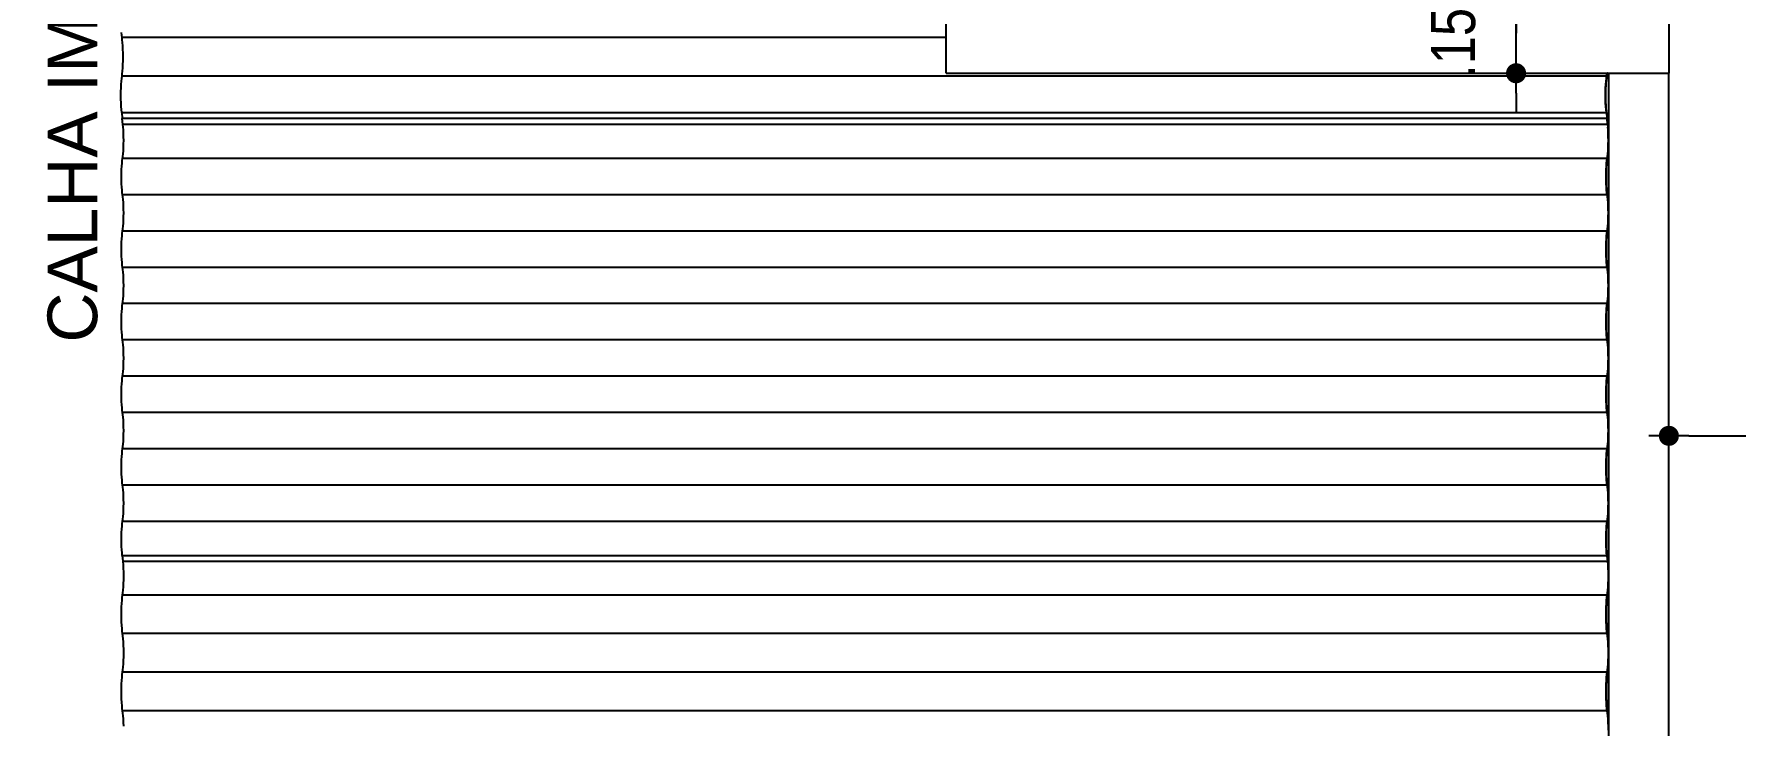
# Model space of a CAD drawing. Header units: millimetres. Extents: x 3212 to 6878, y 1640 to 3386.
# Drawn here: x 3265.884 to 3270.124, y 1656.995 to 1658.718 of the extents above; entities that cross this region are included whole.
import ezdxf

# ---------------------------------------------------------------- set-up
doc = ezdxf.new("R2010")
doc.units = ezdxf.units.MM
doc.header["$LTSCALE"] = 0.8
for name, color, linetype in [('A-PEN-08', 8, 'Continuous'), ('A-PEN-B', 5, 'Continuous'), ('COTA', 2, 'Continuous'), ('JANELAS_EXTERNO', 1, 'Continuous'), ('SectionCutEdges', 7, 'Continuous')]:
    doc.layers.add(name, color=color, linetype=linetype)
doc.layers.add('COTAS', color=53, linetype='Continuous', lineweight=9)
doc.styles.add('CARIMBO_DADOS', font='arial.ttf', dxfattribs={"height": 0.1})
doc.styles.add('F2', font='ARIALN.TTF')
doc.dimstyles.new('ARQUITETURA', dxfattribs={"dimtxt": 0.11, "dimasz": 0.05, "dimexe": 0.1, "dimexo": 0, "dimgap": 0.1, "dimtad": 1, "dimzin": 5, "dimdsep": 46, "dimtxsty": 'F2', "dimblk": 'COTA', "dimcen": 0, "dimse1": 1, "dimse2": 1, "dimadec": 0, "dimazin": 0, "dimtfac": 2, "dimtix": 1, "dimtmove": 2, "dimatfit": 3, "dimldrblk": 'COTA', "dimfxl": 0, "dimtolj": 1, "dimtzin": 5, "dimarcsym": 0})

# ---------------------------------------------------------------- blocks, each defined once
blk = doc.blocks.new('COTA')
at = {"layer": 'COTA'}
for p, q in [((0, 1), (0, -1)), ((-1, 0), (1, 0))]:
    blk.add_line(p, q, dxfattribs=at)
at = {"layer": 'COTA', "const_width": 0.5}
blk.add_lwpolyline([(-0.25, 0, 1), (0.25, 0, 1)], format="xyb", close=True, dxfattribs=at)
blk = doc.blocks.new('*D284')
at = {"layer": 'COTAS', "color": 0, "lineweight": -2, "transparency": 16777216}
for p, q in [((3269.5761, 1658.8207), (3269.5761, 1658.8707)), ((3269.5761, 1658.6207), (3269.5761, 1658.7707)), ((3269.5761, 1658.5707), (3269.5761, 1658.5207))]:
    blk.add_line(p, q, dxfattribs=at)
at = {"layer": 'Defpoints', "color": 0, "transparency": 16777216}
for p in [(3269.4991, 1658.7707), (3269.5761, 1658.7707), (3269.4991, 1658.6207)]:
    blk.add_point(p, dxfattribs=at)
at = {"layer": 'COTAS', "color": 0, "lineweight": -2, "transparency": 16777216, "xscale": 0.05, "yscale": 0.05, "zscale": 0.05}
for p, rotation in [((3269.5761, 1658.7707), 270), ((3269.5761, 1658.6207), 90)]:
    blk.add_blockref('COTA', p, dxfattribs=dict(at, rotation=rotation))
at = {"layer": 'COTAS', "color": 0, "transparency": 16777216, "insert": (3269.4199, 1658.6957), "char_height": 0.11, "attachment_point": 5, "rotation": 90, "style": 'F2'}
blk.add_mtext('\\A1;.15', dxfattribs=at)
blk = doc.blocks.new('*D301')
at = {"layer": 'COTAS', "color": 0, "lineweight": -2, "transparency": 16777216}
blk.add_line((3270.9337, 1652.7201), (3270.9337, 1667.9653), dxfattribs=at)
at = {"layer": 'Defpoints', "color": 0, "transparency": 16777216}
for p in [(3269.9566, 1668.0153), (3270.9337, 1668.0153), (3269.9194, 1652.6701)]:
    blk.add_point(p, dxfattribs=at)
at = {"layer": 'COTAS', "color": 0, "lineweight": -2, "transparency": 16777216, "xscale": 0.05, "yscale": 0.05, "zscale": 0.05}
for p, rotation in [((3270.9337, 1668.0153), 90), ((3270.9337, 1652.6701), 270)]:
    blk.add_blockref('COTA', p, dxfattribs=dict(at, rotation=rotation))
at = {"layer": 'COTAS', "color": 0, "transparency": 16777216, "insert": (3270.7776, 1660.3427), "char_height": 0.11, "attachment_point": 5, "rotation": 90, "style": 'F2'}
blk.add_mtext('\\A1;15.35', dxfattribs=at)
blk = doc.blocks.new('*D302')
at = {"layer": 'COTAS', "color": 0, "lineweight": -2, "transparency": 16777216}
blk.add_line((3261.646, 1652.2207), (3261.646, 1667.9706), dxfattribs=at)
at = {"layer": 'Defpoints', "color": 0, "transparency": 16777216}
for p in [(3261.646, 1668.0206), (3262.3031, 1668.0206), (3266.2556, 1652.1707)]:
    blk.add_point(p, dxfattribs=at)
at = {"layer": 'COTAS', "color": 0, "lineweight": -2, "transparency": 16777216, "xscale": 0.05, "yscale": 0.05, "zscale": 0.05}
for p, rotation in [((3261.646, 1668.0206), 90), ((3261.646, 1652.1707), 270)]:
    blk.add_blockref('COTA', p, dxfattribs=dict(at, rotation=rotation))
at = {"layer": 'COTAS', "color": 0, "transparency": 16777216, "insert": (3261.4899, 1660.0956), "char_height": 0.11, "attachment_point": 5, "rotation": 90, "style": 'F2'}
blk.add_mtext('\\A1;15.85', dxfattribs=at)
blk = doc.blocks.new('*D305')
at = {"layer": 'COTAS', "color": 0, "lineweight": -2, "transparency": 16777216}
blk.add_line((3270.0066, 1657.7175), (3270.9066, 1657.7175), dxfattribs=at)
at = {"layer": 'Defpoints', "color": 0, "transparency": 16777216}
for p in [(3269.9566, 1657.7566), (3270.9566, 1657.7566), (3270.9566, 1657.7175)]:
    blk.add_point(p, dxfattribs=at)
at = {"layer": 'COTAS', "color": 0, "lineweight": -2, "transparency": 16777216, "xscale": 0.05, "yscale": 0.05, "zscale": 0.05, "rotation": 180}
blk.add_blockref('COTA', (3269.9566, 1657.7175), dxfattribs=at)
at = {"layer": 'COTAS', "color": 0, "lineweight": -2, "transparency": 16777216, "xscale": 0.05, "yscale": 0.05, "zscale": 0.05}
blk.add_blockref('COTA', (3270.9566, 1657.7175), dxfattribs=at)
at = {"layer": 'COTAS', "color": 0, "transparency": 16777216, "insert": (3270.4566, 1657.8737), "char_height": 0.11, "attachment_point": 5, "style": 'F2'}
blk.add_mtext('\\A1;1.00', dxfattribs=at)

msp = doc.modelspace()

# ---------------------------------------------------------------- linework, layer by layer
for p, q in [((3266.1028, 1658.7152), (3266.1021, 1658.7221)), ((3266.1036, 1658.7095), (3266.1028, 1658.7152)), ((3266.1044, 1658.7038), (3266.1036, 1658.7095)), ((3266.1051, 1658.6969), (3266.1044, 1658.7038)), ((3266.1056, 1658.689), (3266.1051, 1658.6969)), ((3266.106, 1658.6803), (3266.1056, 1658.689)), ((3266.1063, 1658.671), (3266.106, 1658.6803)), ((3266.1063, 1658.6615), (3266.1063, 1658.671)), ((3266.1051, 1658.6261), (3266.1056, 1658.6341)), ((3266.1056, 1658.6341), (3266.106, 1658.6428)), ((3266.106, 1658.6428), (3266.1063, 1658.652)), ((3266.1063, 1658.652), (3266.1063, 1658.6615)), ((3266.1012, 1658.5843), (3266.1016, 1658.593)), ((3266.1016, 1658.593), (3266.1021, 1658.6009)), ((3266.1021, 1658.6009), (3266.1028, 1658.6078)), ((3266.1028, 1658.6078), (3266.1036, 1658.6135)), ((3266.1036, 1658.6135), (3266.1044, 1658.6192)), ((3266.1044, 1658.6192), (3266.1051, 1658.6261)), ((3269.7992, 1658.5843), (3269.7996, 1658.593)), ((3269.7996, 1658.593), (3269.8002, 1658.6009)), ((3269.7999, 1658.5822), (3269.8002, 1658.5899)), ((3269.8002, 1658.6009), (3269.8009, 1658.6078)), ((3269.8002, 1658.5899), (3269.8007, 1658.5969)), ((3269.8007, 1658.5969), (3269.8013, 1658.603)), ((3269.8009, 1658.6078), (3269.8017, 1658.6135)), ((3269.8013, 1658.603), (3269.8029, 1658.6145)), ((3269.8017, 1658.6135), (3269.8025, 1658.6192)), ((3269.8025, 1658.6192), (3269.8026, 1658.6207)), ((3269.8029, 1658.6145), (3269.8035, 1658.6207)), ((3266.1008, 1658.5655), (3266.1009, 1658.575)), ((3266.1009, 1658.556), (3266.1008, 1658.5655)), ((3266.1009, 1658.575), (3266.1012, 1658.5843)), ((3266.1012, 1658.5468), (3266.1009, 1658.556)), ((3266.1016, 1658.5381), (3266.1012, 1658.5468)), ((3269.7989, 1658.5655), (3269.799, 1658.575)), ((3269.799, 1658.556), (3269.7989, 1658.5655)), ((3269.799, 1658.575), (3269.7992, 1658.5843)), ((3269.7992, 1658.5468), (3269.799, 1658.556)), ((3269.7996, 1658.5381), (3269.7992, 1658.5468)), ((3269.7996, 1658.574), (3269.7999, 1658.5822)), ((3269.7996, 1658.5655), (3269.7996, 1658.574)), ((3269.7996, 1658.5571), (3269.7996, 1658.5655)), ((3269.7999, 1658.5489), (3269.7996, 1658.5571)), ((3269.8002, 1658.5412), (3269.7999, 1658.5489)), ((3266.1021, 1658.5301), (3266.1016, 1658.5381)), ((3266.1028, 1658.5232), (3266.1021, 1658.5301)), ((3266.1028, 1658.5232), (3266.1043, 1658.5078)), ((3266.1058, 1658.4934), (3266.1043, 1658.5078)), ((3269.8002, 1658.5301), (3269.7996, 1658.5381)), ((3269.8007, 1658.5341), (3269.8002, 1658.5412)), ((3269.8009, 1658.5232), (3269.8002, 1658.5301)), ((3269.8028, 1658.5126), (3269.8007, 1658.5341)), ((3269.8009, 1658.5232), (3269.8024, 1658.5078)), ((3269.8024, 1658.5078), (3269.8029, 1658.5116)), ((3269.8027, 1658.5116), (3269.8024, 1658.5078)), ((3269.8034, 1658.4978), (3269.8024, 1658.5078)), ((3269.8028, 1658.5126), (3269.8027, 1658.5116)), ((3269.8029, 1658.5116), (3269.8027, 1658.5116)), ((3269.8043, 1658.4978), (3269.8029, 1658.5116)), ((3269.9567, 1658.5403), (3269.9566, 1658.5403)), ((3269.9566, 1658.5388), (3269.9566, 1658.5403)), ((3269.9566, 1658.5388), (3269.9567, 1658.5389)), ((3269.9567, 1658.5403), (3269.9569, 1658.5401)), ((3269.9567, 1658.5389), (3269.9569, 1658.5391)), ((3269.957, 1658.5398), (3269.9569, 1658.5401)), ((3269.9569, 1658.5391), (3269.957, 1658.5394)), ((3269.957, 1658.5396), (3269.957, 1658.5398)), ((3269.957, 1658.5394), (3269.957, 1658.5396)), ((3266.1065, 1658.4868), (3266.1058, 1658.4934)), ((3266.1071, 1658.4794), (3266.1065, 1658.4868)), ((3266.1075, 1658.4712), (3266.1071, 1658.4794)), ((3266.1077, 1658.4625), (3266.1075, 1658.4712)), ((3266.1078, 1658.4535), (3266.1077, 1658.4625)), ((3269.8043, 1658.4978), (3269.8034, 1658.4978)), ((3269.8039, 1658.4934), (3269.8034, 1658.4978)), ((3269.8039, 1658.4934), (3269.8043, 1658.4978)), ((3269.8039, 1658.4934), (3269.8046, 1658.4868)), ((3269.8043, 1658.4978), (3269.8051, 1658.4906)), ((3269.8051, 1658.4794), (3269.8046, 1658.4868)), ((3269.8057, 1658.4823), (3269.8051, 1658.4906)), ((3269.8055, 1658.4712), (3269.8051, 1658.4794)), ((3269.8058, 1658.4625), (3269.8055, 1658.4712)), ((3269.8062, 1658.4732), (3269.8057, 1658.4823)), ((3269.8059, 1658.4535), (3269.8058, 1658.4625)), ((3269.8064, 1658.4635), (3269.8062, 1658.4732)), ((3269.8065, 1658.4535), (3269.8064, 1658.4635)), ((3266.1058, 1658.4137), (3266.1065, 1658.4202)), ((3266.1065, 1658.4202), (3266.1071, 1658.4277)), ((3266.1071, 1658.4277), (3266.1075, 1658.4359)), ((3266.1075, 1658.4359), (3266.1077, 1658.4446)), ((3266.1077, 1658.4446), (3266.1078, 1658.4535)), ((3269.8039, 1658.4137), (3269.8046, 1658.4202)), ((3269.8043, 1658.4092), (3269.8051, 1658.4165)), ((3269.8046, 1658.4202), (3269.8051, 1658.4277)), ((3269.8051, 1658.4277), (3269.8055, 1658.4359)), ((3269.8051, 1658.4165), (3269.8057, 1658.4248)), ((3269.8055, 1658.4359), (3269.8058, 1658.4446)), ((3269.8057, 1658.4248), (3269.8062, 1658.4339)), ((3269.8058, 1658.4446), (3269.8059, 1658.4535)), ((3269.8062, 1658.4339), (3269.8064, 1658.4436)), ((3269.8064, 1658.4436), (3269.8065, 1658.4535)), ((3266.1024, 1658.3721), (3266.1026, 1658.3808)), ((3266.1026, 1658.3808), (3266.103, 1658.389)), ((3266.103, 1658.389), (3266.1036, 1658.3965)), ((3266.1036, 1658.3965), (3266.1042, 1658.403)), ((3266.1042, 1658.403), (3266.105, 1658.4083)), ((3266.105, 1658.4083), (3266.1058, 1658.4137)), ((3269.8004, 1658.3721), (3269.8007, 1658.3808)), ((3269.8007, 1658.3808), (3269.8011, 1658.389)), ((3269.8011, 1658.389), (3269.8016, 1658.3965)), ((3269.8011, 1658.3711), (3269.8013, 1658.3788)), ((3269.8013, 1658.3788), (3269.8017, 1658.3861)), ((3269.8016, 1658.3965), (3269.8023, 1658.403)), ((3269.8017, 1658.3861), (3269.8022, 1658.3927)), ((3269.8022, 1658.3927), (3269.8028, 1658.3985)), ((3269.8023, 1658.403), (3269.8031, 1658.4083)), ((3269.8043, 1658.4092), (3269.8028, 1658.3985)), ((3269.8031, 1658.4083), (3269.8039, 1658.4137)), ((3266.1023, 1658.3631), (3266.1024, 1658.3721)), ((3266.1024, 1658.3542), (3266.1023, 1658.3631)), ((3266.1026, 1658.3455), (3266.1024, 1658.3542)), ((3266.103, 1658.3373), (3266.1026, 1658.3455)), ((3266.1036, 1658.3298), (3266.103, 1658.3373)), ((3269.8004, 1658.3631), (3269.8004, 1658.3721)), ((3269.8004, 1658.3542), (3269.8004, 1658.3631)), ((3269.8007, 1658.3455), (3269.8004, 1658.3542)), ((3269.8011, 1658.3373), (3269.8007, 1658.3455)), ((3269.801, 1658.3631), (3269.8011, 1658.3711)), ((3269.8011, 1658.3552), (3269.801, 1658.3631)), ((3269.8013, 1658.3475), (3269.8011, 1658.3552)), ((3269.8016, 1658.3298), (3269.8011, 1658.3373)), ((3269.8017, 1658.3402), (3269.8013, 1658.3475)), ((3269.8022, 1658.3336), (3269.8017, 1658.3402)), ((3269.8028, 1658.3278), (3269.8022, 1658.3336)), ((3266.1042, 1658.3233), (3266.1036, 1658.3298)), ((3266.105, 1658.3179), (3266.1042, 1658.3233)), ((3266.1058, 1658.3126), (3266.105, 1658.3179)), ((3266.1065, 1658.3061), (3266.1058, 1658.3126)), ((3266.1071, 1658.2986), (3266.1065, 1658.3061)), ((3266.1075, 1658.2904), (3266.1071, 1658.2986)), ((3266.1077, 1658.2817), (3266.1075, 1658.2904)), ((3269.8023, 1658.3233), (3269.8016, 1658.3298)), ((3269.8031, 1658.3179), (3269.8023, 1658.3233)), ((3269.8028, 1658.3278), (3269.8043, 1658.3171)), ((3269.8039, 1658.3126), (3269.8031, 1658.3179)), ((3269.8046, 1658.3061), (3269.8039, 1658.3126)), ((3269.8051, 1658.3098), (3269.8043, 1658.3171)), ((3269.8051, 1658.2986), (3269.8046, 1658.3061)), ((3269.8057, 1658.3015), (3269.8051, 1658.3098)), ((3269.8055, 1658.2904), (3269.8051, 1658.2986)), ((3269.8058, 1658.2817), (3269.8055, 1658.2904)), ((3269.8062, 1658.2924), (3269.8057, 1658.3015)), ((3269.8064, 1658.2827), (3269.8062, 1658.2924)), ((3266.1065, 1658.2394), (3266.1071, 1658.2469)), ((3266.1071, 1658.2469), (3266.1075, 1658.2551)), ((3266.1075, 1658.2551), (3266.1077, 1658.2638)), ((3266.1078, 1658.2728), (3266.1077, 1658.2817)), ((3266.1077, 1658.2638), (3266.1078, 1658.2728)), ((3269.8046, 1658.2394), (3269.8051, 1658.2469)), ((3269.8051, 1658.2469), (3269.8055, 1658.2551)), ((3269.8055, 1658.2551), (3269.8058, 1658.2638)), ((3269.8057, 1658.244), (3269.8062, 1658.2531)), ((3269.8059, 1658.2728), (3269.8058, 1658.2817)), ((3269.8058, 1658.2638), (3269.8059, 1658.2728)), ((3269.8062, 1658.2531), (3269.8064, 1658.2628)), ((3269.8065, 1658.2728), (3269.8064, 1658.2827)), ((3269.8064, 1658.2628), (3269.8065, 1658.2728)), ((3266.1026, 1658.2), (3266.103, 1658.2082)), ((3266.103, 1658.2082), (3266.1036, 1658.2157)), ((3266.1036, 1658.2157), (3266.1042, 1658.2222)), ((3266.1042, 1658.2222), (3266.105, 1658.2276)), ((3266.105, 1658.2276), (3266.1058, 1658.2329)), ((3266.1058, 1658.2329), (3266.1065, 1658.2394)), ((3269.8007, 1658.2), (3269.8011, 1658.2082)), ((3269.8011, 1658.2082), (3269.8016, 1658.2157)), ((3269.8013, 1658.198), (3269.8017, 1658.2053)), ((3269.8016, 1658.2157), (3269.8023, 1658.2222)), ((3269.8017, 1658.2053), (3269.8022, 1658.2119)), ((3269.8022, 1658.2119), (3269.8028, 1658.2177)), ((3269.8023, 1658.2222), (3269.8031, 1658.2276)), ((3269.8043, 1658.2284), (3269.8028, 1658.2177)), ((3269.8031, 1658.2276), (3269.8039, 1658.2329)), ((3269.8039, 1658.2329), (3269.8046, 1658.2394)), ((3269.8043, 1658.2284), (3269.8051, 1658.2357)), ((3269.8051, 1658.2357), (3269.8057, 1658.244)), ((3266.1023, 1658.1824), (3266.1024, 1658.1913)), ((3266.1024, 1658.1734), (3266.1023, 1658.1824)), ((3266.1024, 1658.1913), (3266.1026, 1658.2)), ((3266.1026, 1658.1647), (3266.1024, 1658.1734)), ((3266.103, 1658.1565), (3266.1026, 1658.1647)), ((3269.8004, 1658.1913), (3269.8007, 1658.2)), ((3269.8004, 1658.1824), (3269.8004, 1658.1913)), ((3269.8004, 1658.1734), (3269.8004, 1658.1824)), ((3269.8007, 1658.1647), (3269.8004, 1658.1734)), ((3269.8011, 1658.1565), (3269.8007, 1658.1647)), ((3269.801, 1658.1824), (3269.8011, 1658.1903)), ((3269.8011, 1658.1744), (3269.801, 1658.1824)), ((3269.8011, 1658.1903), (3269.8013, 1658.198)), ((3269.8013, 1658.1667), (3269.8011, 1658.1744)), ((3269.8017, 1658.1594), (3269.8013, 1658.1667)), ((3266.1036, 1658.1491), (3266.103, 1658.1565)), ((3266.1042, 1658.1425), (3266.1036, 1658.1491)), ((3266.105, 1658.1372), (3266.1042, 1658.1425)), ((3266.1058, 1658.1318), (3266.105, 1658.1372)), ((3266.1065, 1658.1253), (3266.1058, 1658.1318)), ((3266.1071, 1658.1178), (3266.1065, 1658.1253)), ((3269.8016, 1658.1491), (3269.8011, 1658.1565)), ((3269.8023, 1658.1425), (3269.8016, 1658.1491)), ((3269.8022, 1658.1528), (3269.8017, 1658.1594)), ((3269.8028, 1658.147), (3269.8022, 1658.1528)), ((3269.8031, 1658.1372), (3269.8023, 1658.1425)), ((3269.8028, 1658.147), (3269.8043, 1658.1363)), ((3269.8039, 1658.1318), (3269.8031, 1658.1372)), ((3269.8046, 1658.1253), (3269.8039, 1658.1318)), ((3269.8051, 1658.129), (3269.8043, 1658.1363)), ((3269.8051, 1658.1178), (3269.8046, 1658.1253)), ((3269.8057, 1658.1207), (3269.8051, 1658.129)), ((3269.8062, 1658.1116), (3269.8057, 1658.1207)), ((3266.1075, 1658.1096), (3266.1071, 1658.1178)), ((3266.1077, 1658.1009), (3266.1075, 1658.1096)), ((3266.1075, 1658.0743), (3266.1077, 1658.083)), ((3266.1078, 1658.092), (3266.1077, 1658.1009)), ((3266.1077, 1658.083), (3266.1078, 1658.092)), ((3269.8055, 1658.1096), (3269.8051, 1658.1178)), ((3269.8058, 1658.1009), (3269.8055, 1658.1096)), ((3269.8055, 1658.0743), (3269.8058, 1658.083)), ((3269.8059, 1658.092), (3269.8058, 1658.1009)), ((3269.8058, 1658.083), (3269.8059, 1658.092)), ((3269.8064, 1658.1019), (3269.8062, 1658.1116)), ((3269.8062, 1658.0723), (3269.8064, 1658.082)), ((3269.8065, 1658.092), (3269.8064, 1658.1019)), ((3269.8064, 1658.082), (3269.8065, 1658.092)), ((3266.103, 1658.0274), (3266.1036, 1658.0349)), ((3266.1036, 1658.0349), (3266.1042, 1658.0414)), ((3266.1042, 1658.0414), (3266.105, 1658.0468)), ((3266.105, 1658.0468), (3266.1058, 1658.0522)), ((3266.1058, 1658.0522), (3266.1065, 1658.0587)), ((3266.1065, 1658.0587), (3266.1071, 1658.0661)), ((3266.1071, 1658.0661), (3266.1075, 1658.0743)), ((3269.8011, 1658.0274), (3269.8016, 1658.0349)), ((3269.8016, 1658.0349), (3269.8023, 1658.0414)), ((3269.8022, 1658.0311), (3269.8028, 1658.0369)), ((3269.8023, 1658.0414), (3269.8031, 1658.0468)), ((3269.8028, 1658.0369), (3269.8043, 1658.0477)), ((3269.8031, 1658.0468), (3269.8039, 1658.0522)), ((3269.8039, 1658.0522), (3269.8046, 1658.0587)), ((3269.8043, 1658.0477), (3269.8051, 1658.0549)), ((3269.8046, 1658.0587), (3269.8051, 1658.0661)), ((3269.8051, 1658.0661), (3269.8055, 1658.0743)), ((3269.8051, 1658.0549), (3269.8057, 1658.0632)), ((3269.8057, 1658.0632), (3269.8062, 1658.0723)), ((3266.1023, 1658.0016), (3266.1024, 1658.0105)), ((3266.1024, 1657.9926), (3266.1023, 1658.0016)), ((3266.1024, 1658.0105), (3266.1026, 1658.0192)), ((3266.1026, 1657.9839), (3266.1024, 1657.9926)), ((3266.1026, 1658.0192), (3266.103, 1658.0274)), ((3269.8004, 1658.0105), (3269.8007, 1658.0192)), ((3269.8004, 1658.0016), (3269.8004, 1658.0105)), ((3269.8004, 1657.9926), (3269.8004, 1658.0016)), ((3269.8007, 1657.9839), (3269.8004, 1657.9926)), ((3269.8007, 1658.0192), (3269.8011, 1658.0274)), ((3269.801, 1658.0016), (3269.8011, 1658.0095)), ((3269.8011, 1657.9936), (3269.801, 1658.0016)), ((3269.8011, 1658.0095), (3269.8013, 1658.0173)), ((3269.8013, 1657.9859), (3269.8011, 1657.9936)), ((3269.8013, 1658.0173), (3269.8017, 1658.0245)), ((3269.8017, 1658.0245), (3269.8022, 1658.0311)), ((3266.103, 1657.9757), (3266.1026, 1657.9839)), ((3266.1036, 1657.9683), (3266.103, 1657.9757)), ((3266.1042, 1657.9618), (3266.1036, 1657.9683)), ((3266.105, 1657.9564), (3266.1042, 1657.9618)), ((3266.1058, 1657.951), (3266.105, 1657.9564)), ((3266.1065, 1657.9445), (3266.1058, 1657.951)), ((3269.8011, 1657.9757), (3269.8007, 1657.9839)), ((3269.8016, 1657.9683), (3269.8011, 1657.9757)), ((3269.8017, 1657.9786), (3269.8013, 1657.9859)), ((3269.8023, 1657.9618), (3269.8016, 1657.9683)), ((3269.8022, 1657.972), (3269.8017, 1657.9786)), ((3269.8028, 1657.9662), (3269.8022, 1657.972)), ((3269.8031, 1657.9564), (3269.8023, 1657.9618)), ((3269.8043, 1657.9555), (3269.8028, 1657.9662)), ((3269.8039, 1657.951), (3269.8031, 1657.9564)), ((3269.8046, 1657.9445), (3269.8039, 1657.951)), ((3269.8051, 1657.9483), (3269.8043, 1657.9555)), ((3266.1071, 1657.937), (3266.1065, 1657.9445)), ((3266.1075, 1657.9288), (3266.1071, 1657.937)), ((3266.1077, 1657.9202), (3266.1075, 1657.9288)), ((3266.1078, 1657.9112), (3266.1077, 1657.9202)), ((3266.1077, 1657.9022), (3266.1078, 1657.9112)), ((3269.8051, 1657.937), (3269.8046, 1657.9445)), ((3269.8057, 1657.94), (3269.8051, 1657.9483)), ((3269.8055, 1657.9288), (3269.8051, 1657.937)), ((3269.8058, 1657.9202), (3269.8055, 1657.9288)), ((3269.8062, 1657.9308), (3269.8057, 1657.94)), ((3269.8059, 1657.9112), (3269.8058, 1657.9202)), ((3269.8058, 1657.9022), (3269.8059, 1657.9112)), ((3269.8064, 1657.9212), (3269.8062, 1657.9308)), ((3269.8065, 1657.9112), (3269.8064, 1657.9212)), ((3269.8064, 1657.9012), (3269.8065, 1657.9112)), ((3266.1042, 1657.8606), (3266.105, 1657.866)), ((3266.105, 1657.866), (3266.1058, 1657.8714)), ((3266.1058, 1657.8714), (3266.1065, 1657.8779)), ((3266.1065, 1657.8779), (3266.1071, 1657.8853)), ((3266.1071, 1657.8853), (3266.1075, 1657.8935)), ((3266.1075, 1657.8935), (3266.1077, 1657.9022)), ((3269.8023, 1657.8606), (3269.8031, 1657.866)), ((3269.8028, 1657.8561), (3269.8043, 1657.8669)), ((3269.8031, 1657.866), (3269.8039, 1657.8714)), ((3269.8039, 1657.8714), (3269.8046, 1657.8779)), ((3269.8043, 1657.8669), (3269.8051, 1657.8741)), ((3269.8046, 1657.8779), (3269.8051, 1657.8853)), ((3269.8051, 1657.8853), (3269.8055, 1657.8935)), ((3269.8051, 1657.8741), (3269.8057, 1657.8824)), ((3269.8055, 1657.8935), (3269.8058, 1657.9022)), ((3269.8057, 1657.8824), (3269.8062, 1657.8916)), ((3269.8062, 1657.8916), (3269.8064, 1657.9012)), ((3266.1023, 1657.8208), (3266.1024, 1657.8298)), ((3266.1024, 1657.8298), (3266.1026, 1657.8385)), ((3266.1026, 1657.8385), (3266.103, 1657.8467)), ((3266.103, 1657.8467), (3266.1036, 1657.8541)), ((3266.1036, 1657.8541), (3266.1042, 1657.8606)), ((3269.8004, 1657.8298), (3269.8007, 1657.8385)), ((3269.8004, 1657.8208), (3269.8004, 1657.8298)), ((3269.8007, 1657.8385), (3269.8011, 1657.8467)), ((3269.801, 1657.8208), (3269.8011, 1657.8288)), ((3269.8011, 1657.8467), (3269.8016, 1657.8541)), ((3269.8011, 1657.8288), (3269.8013, 1657.8365)), ((3269.8013, 1657.8365), (3269.8017, 1657.8437)), ((3269.8016, 1657.8541), (3269.8023, 1657.8606)), ((3269.8017, 1657.8437), (3269.8022, 1657.8504)), ((3269.8022, 1657.8504), (3269.8028, 1657.8561)), ((3266.1024, 1657.8119), (3266.1023, 1657.8208)), ((3266.1026, 1657.8032), (3266.1024, 1657.8119)), ((3266.103, 1657.795), (3266.1026, 1657.8032)), ((3266.1036, 1657.7875), (3266.103, 1657.795)), ((3266.1042, 1657.781), (3266.1036, 1657.7875)), ((3266.105, 1657.7756), (3266.1042, 1657.781)), ((3269.8004, 1657.8119), (3269.8004, 1657.8208)), ((3269.8007, 1657.8032), (3269.8004, 1657.8119)), ((3269.8011, 1657.795), (3269.8007, 1657.8032)), ((3269.8011, 1657.8129), (3269.801, 1657.8208)), ((3269.8013, 1657.8051), (3269.8011, 1657.8129)), ((3269.8016, 1657.7875), (3269.8011, 1657.795)), ((3269.8017, 1657.7979), (3269.8013, 1657.8051)), ((3269.8023, 1657.781), (3269.8016, 1657.7875)), ((3269.8022, 1657.7912), (3269.8017, 1657.7979)), ((3269.8028, 1657.7855), (3269.8022, 1657.7912)), ((3269.8031, 1657.7756), (3269.8023, 1657.781)), ((3269.8043, 1657.7747), (3269.8028, 1657.7855)), ((3266.1058, 1657.7702), (3266.105, 1657.7756)), ((3266.1065, 1657.7637), (3266.1058, 1657.7702)), ((3266.1071, 1657.7563), (3266.1065, 1657.7637)), ((3266.1075, 1657.7481), (3266.1071, 1657.7563)), ((3266.1077, 1657.7394), (3266.1075, 1657.7481)), ((3266.1078, 1657.7304), (3266.1077, 1657.7394)), ((3269.8039, 1657.7702), (3269.8031, 1657.7756)), ((3269.8046, 1657.7637), (3269.8039, 1657.7702)), ((3269.8051, 1657.7675), (3269.8043, 1657.7747)), ((3269.8051, 1657.7563), (3269.8046, 1657.7637)), ((3269.8057, 1657.7592), (3269.8051, 1657.7675)), ((3269.8055, 1657.7481), (3269.8051, 1657.7563)), ((3269.8058, 1657.7394), (3269.8055, 1657.7481)), ((3269.8062, 1657.7501), (3269.8057, 1657.7592)), ((3269.8059, 1657.7304), (3269.8058, 1657.7394)), ((3269.8064, 1657.7404), (3269.8062, 1657.7501)), ((3269.8065, 1657.7304), (3269.8064, 1657.7404)), ((3266.1058, 1657.6906), (3266.1065, 1657.6971)), ((3266.1065, 1657.6971), (3266.1071, 1657.7046)), ((3266.1071, 1657.7046), (3266.1075, 1657.7128)), ((3266.1075, 1657.7128), (3266.1077, 1657.7215)), ((3266.1077, 1657.7215), (3266.1078, 1657.7304)), ((3269.8039, 1657.6906), (3269.8046, 1657.6971)), ((3269.8046, 1657.6971), (3269.8051, 1657.7046)), ((3269.8051, 1657.7046), (3269.8055, 1657.7128)), ((3269.8051, 1657.6934), (3269.8057, 1657.7017)), ((3269.8055, 1657.7128), (3269.8058, 1657.7215)), ((3269.8057, 1657.7017), (3269.8062, 1657.7108)), ((3269.8058, 1657.7215), (3269.8059, 1657.7304)), ((3269.8062, 1657.7108), (3269.8064, 1657.7205)), ((3269.8064, 1657.7205), (3269.8065, 1657.7304)), ((3266.1024, 1657.649), (3266.1026, 1657.6577)), ((3266.1026, 1657.6577), (3266.103, 1657.6659)), ((3266.103, 1657.6659), (3266.1036, 1657.6733)), ((3266.1036, 1657.6733), (3266.1042, 1657.6798)), ((3266.1042, 1657.6798), (3266.105, 1657.6852)), ((3266.105, 1657.6852), (3266.1058, 1657.6906)), ((3269.8004, 1657.649), (3269.8007, 1657.6577)), ((3269.8007, 1657.6577), (3269.8011, 1657.6659)), ((3269.8011, 1657.6659), (3269.8016, 1657.6733)), ((3269.8011, 1657.648), (3269.8013, 1657.6557)), ((3269.8013, 1657.6557), (3269.8017, 1657.663)), ((3269.8016, 1657.6733), (3269.8023, 1657.6798)), ((3269.8017, 1657.663), (3269.8022, 1657.6696)), ((3269.8022, 1657.6696), (3269.8028, 1657.6754)), ((3269.8023, 1657.6798), (3269.8031, 1657.6852)), ((3269.8043, 1657.6861), (3269.8028, 1657.6754)), ((3269.8031, 1657.6852), (3269.8039, 1657.6906)), ((3269.8043, 1657.6861), (3269.8051, 1657.6934)), ((3266.1023, 1657.64), (3266.1024, 1657.649)), ((3266.1024, 1657.6311), (3266.1023, 1657.64)), ((3266.1026, 1657.6224), (3266.1024, 1657.6311)), ((3266.103, 1657.6142), (3266.1026, 1657.6224)), ((3266.1036, 1657.6067), (3266.103, 1657.6142)), ((3269.8004, 1657.64), (3269.8004, 1657.649)), ((3269.8004, 1657.6311), (3269.8004, 1657.64)), ((3269.8007, 1657.6224), (3269.8004, 1657.6311)), ((3269.8011, 1657.6142), (3269.8007, 1657.6224)), ((3269.801, 1657.64), (3269.8011, 1657.648)), ((3269.8011, 1657.6321), (3269.801, 1657.64)), ((3269.8013, 1657.6244), (3269.8011, 1657.6321)), ((3269.8016, 1657.6067), (3269.8011, 1657.6142)), ((3269.8017, 1657.6171), (3269.8013, 1657.6244)), ((3269.8022, 1657.6105), (3269.8017, 1657.6171)), ((3269.8028, 1657.6047), (3269.8022, 1657.6105)), ((3266.1042, 1657.6002), (3266.1036, 1657.6067)), ((3266.105, 1657.5948), (3266.1042, 1657.6002)), ((3266.1058, 1657.5895), (3266.105, 1657.5948)), ((3266.1065, 1657.5829), (3266.1058, 1657.5895)), ((3266.1071, 1657.5755), (3266.1065, 1657.5829)), ((3266.1075, 1657.5673), (3266.1071, 1657.5755)), ((3266.1077, 1657.5586), (3266.1075, 1657.5673)), ((3269.8023, 1657.6002), (3269.8016, 1657.6067)), ((3269.8031, 1657.5948), (3269.8023, 1657.6002)), ((3269.8043, 1657.5939), (3269.8028, 1657.6047)), ((3269.8039, 1657.5895), (3269.8031, 1657.5948)), ((3269.8046, 1657.5829), (3269.8039, 1657.5895)), ((3269.8051, 1657.5867), (3269.8043, 1657.5939)), ((3269.8051, 1657.5755), (3269.8046, 1657.5829)), ((3269.8057, 1657.5784), (3269.8051, 1657.5867)), ((3269.8055, 1657.5673), (3269.8051, 1657.5755)), ((3269.8058, 1657.5586), (3269.8055, 1657.5673)), ((3269.8062, 1657.5693), (3269.8057, 1657.5784)), ((3269.8064, 1657.5596), (3269.8062, 1657.5693)), ((3266.1071, 1657.5238), (3266.1075, 1657.532)), ((3266.1075, 1657.532), (3266.1077, 1657.5407)), ((3266.1078, 1657.5496), (3266.1077, 1657.5586)), ((3266.1077, 1657.5407), (3266.1078, 1657.5496)), ((3269.8051, 1657.5238), (3269.8055, 1657.532)), ((3269.8055, 1657.532), (3269.8058, 1657.5407)), ((3269.8057, 1657.5209), (3269.8062, 1657.53)), ((3269.8059, 1657.5496), (3269.8058, 1657.5586)), ((3269.8058, 1657.5407), (3269.8059, 1657.5496)), ((3269.8062, 1657.53), (3269.8064, 1657.5397)), ((3269.8065, 1657.5496), (3269.8064, 1657.5596)), ((3269.8064, 1657.5397), (3269.8065, 1657.5496)), ((3266.1026, 1657.4769), (3266.103, 1657.4851)), ((3266.103, 1657.4851), (3266.1036, 1657.4926)), ((3266.1036, 1657.4926), (3266.1042, 1657.4991)), ((3266.1042, 1657.4991), (3266.105, 1657.5044)), ((3266.105, 1657.5044), (3266.1058, 1657.5098)), ((3266.1058, 1657.5098), (3266.1065, 1657.5163)), ((3266.1065, 1657.5163), (3266.1071, 1657.5238)), ((3269.8007, 1657.4769), (3269.8011, 1657.4851)), ((3269.8011, 1657.4851), (3269.8016, 1657.4926)), ((3269.8013, 1657.4749), (3269.8017, 1657.4822)), ((3269.8016, 1657.4926), (3269.8023, 1657.4991)), ((3269.8017, 1657.4822), (3269.8022, 1657.4888)), ((3269.8022, 1657.4888), (3269.8028, 1657.4946)), ((3269.8023, 1657.4991), (3269.8031, 1657.5044)), ((3269.8028, 1657.4946), (3269.8043, 1657.5053)), ((3269.8031, 1657.5044), (3269.8039, 1657.5098)), ((3269.8039, 1657.5098), (3269.8046, 1657.5163)), ((3269.8043, 1657.5053), (3269.8051, 1657.5126)), ((3269.8046, 1657.5163), (3269.8051, 1657.5238)), ((3269.8051, 1657.5126), (3269.8057, 1657.5209)), ((3266.1023, 1657.4592), (3266.1024, 1657.4682)), ((3266.1024, 1657.4503), (3266.1023, 1657.4592)), ((3266.1024, 1657.4682), (3266.1026, 1657.4769)), ((3266.1026, 1657.4416), (3266.1024, 1657.4503)), ((3266.103, 1657.4334), (3266.1026, 1657.4416)), ((3269.8004, 1657.4682), (3269.8007, 1657.4769)), ((3269.8004, 1657.4592), (3269.8004, 1657.4682)), ((3269.8004, 1657.4503), (3269.8004, 1657.4592)), ((3269.8007, 1657.4416), (3269.8004, 1657.4503)), ((3269.8011, 1657.4334), (3269.8007, 1657.4416)), ((3269.801, 1657.4592), (3269.8011, 1657.4672)), ((3269.8011, 1657.4513), (3269.801, 1657.4592)), ((3269.8011, 1657.4672), (3269.8013, 1657.4749)), ((3269.8013, 1657.4436), (3269.8011, 1657.4513)), ((3269.8017, 1657.4363), (3269.8013, 1657.4436)), ((3266.1036, 1657.4259), (3266.103, 1657.4334)), ((3266.1042, 1657.4194), (3266.1036, 1657.4259)), ((3266.1042, 1657.4194), (3266.1058, 1657.4049)), ((3266.1058, 1657.4049), (3266.1065, 1657.4049)), ((3266.1066, 1657.4041), (3266.1065, 1657.4049)), ((3266.1071, 1657.3962), (3266.1066, 1657.4041)), ((3269.8016, 1657.4259), (3269.8011, 1657.4334)), ((3269.8023, 1657.4194), (3269.8016, 1657.4259)), ((3269.8021, 1657.4304), (3269.8017, 1657.4363)), ((3269.803, 1657.4304), (3269.8021, 1657.4304)), ((3269.8022, 1657.4297), (3269.8021, 1657.4304)), ((3269.8025, 1657.4265), (3269.8022, 1657.4297)), ((3269.8023, 1657.4194), (3269.8038, 1657.4049)), ((3269.8025, 1657.4265), (3269.803, 1657.4304)), ((3269.8025, 1657.4264), (3269.8025, 1657.4265)), ((3269.804, 1657.411), (3269.8025, 1657.4264)), ((3269.8028, 1657.4239), (3269.8025, 1657.4264)), ((3269.8028, 1657.4239), (3269.8036, 1657.4158)), ((3269.8044, 1657.4158), (3269.803, 1657.4304)), ((3269.8044, 1657.4158), (3269.8036, 1657.4158)), ((3269.8036, 1657.4158), (3269.804, 1657.4116)), ((3269.8042, 1657.4088), (3269.8038, 1657.4049)), ((3269.804, 1657.4116), (3269.8044, 1657.4158)), ((3269.804, 1657.411), (3269.804, 1657.4116)), ((3269.804, 1657.4116), (3269.8043, 1657.4094)), ((3269.8042, 1657.4088), (3269.804, 1657.411)), ((3269.8043, 1657.4094), (3269.8042, 1657.4088)), ((3269.8042, 1657.4088), (3269.8047, 1657.4041)), ((3269.8044, 1657.4158), (3269.8052, 1657.4081)), ((3269.8052, 1657.3962), (3269.8047, 1657.4041)), ((3269.8058, 1657.3993), (3269.8052, 1657.4081)), ((3269.8063, 1657.3896), (3269.8058, 1657.3993)), ((3266.1076, 1657.3875), (3266.1071, 1657.3962)), ((3266.1078, 1657.3782), (3266.1076, 1657.3875)), ((3266.1076, 1657.35), (3266.1078, 1657.3592)), ((3266.1079, 1657.3687), (3266.1078, 1657.3782)), ((3266.1078, 1657.3592), (3266.1079, 1657.3687)), ((3269.8056, 1657.3875), (3269.8052, 1657.3962)), ((3269.8059, 1657.3782), (3269.8056, 1657.3875)), ((3269.8056, 1657.35), (3269.8059, 1657.3592)), ((3269.806, 1657.3687), (3269.8059, 1657.3782)), ((3269.8059, 1657.3592), (3269.806, 1657.3687)), ((3269.8065, 1657.3793), (3269.8063, 1657.3896)), ((3269.8063, 1657.3478), (3269.8065, 1657.3581)), ((3269.8066, 1657.3687), (3269.8065, 1657.3793)), ((3269.8065, 1657.3581), (3269.8066, 1657.3687)), ((3266.1037, 1657.3081), (3266.1043, 1657.315)), ((3266.1043, 1657.315), (3266.1051, 1657.3207)), ((3266.1051, 1657.3207), (3266.1059, 1657.3264)), ((3266.1059, 1657.3264), (3266.1066, 1657.3333)), ((3266.1066, 1657.3333), (3266.1071, 1657.3413)), ((3266.1071, 1657.3413), (3266.1076, 1657.35)), ((3269.8017, 1657.3081), (3269.8024, 1657.315)), ((3269.8024, 1657.315), (3269.8032, 1657.3207)), ((3269.8044, 1657.3217), (3269.8029, 1657.3102)), ((3269.8032, 1657.3207), (3269.804, 1657.3264)), ((3269.804, 1657.3264), (3269.8047, 1657.3333)), ((3269.8044, 1657.3217), (3269.8052, 1657.3293)), ((3269.8047, 1657.3333), (3269.8052, 1657.3413)), ((3269.8052, 1657.3413), (3269.8056, 1657.35)), ((3269.8052, 1657.3293), (3269.8058, 1657.3382)), ((3269.8058, 1657.3382), (3269.8063, 1657.3478)), ((3266.1024, 1657.2727), (3266.1025, 1657.2822)), ((3266.1025, 1657.2632), (3266.1024, 1657.2727)), ((3266.1025, 1657.2822), (3266.1027, 1657.2915)), ((3266.1027, 1657.2915), (3266.1031, 1657.3002)), ((3266.1031, 1657.3002), (3266.1037, 1657.3081)), ((3269.8004, 1657.2727), (3269.8005, 1657.2822)), ((3269.8005, 1657.2632), (3269.8004, 1657.2727)), ((3269.8005, 1657.2822), (3269.8008, 1657.2915)), ((3269.8008, 1657.2915), (3269.8012, 1657.3002)), ((3269.8011, 1657.2727), (3269.8012, 1657.2812)), ((3269.8012, 1657.2643), (3269.8011, 1657.2727)), ((3269.8012, 1657.3002), (3269.8017, 1657.3081)), ((3269.8012, 1657.2812), (3269.8014, 1657.2894)), ((3269.8014, 1657.2894), (3269.8018, 1657.2971)), ((3269.8018, 1657.2971), (3269.8022, 1657.3041)), ((3269.8022, 1657.3041), (3269.8029, 1657.3102)), ((3266.1027, 1657.254), (3266.1025, 1657.2632)), ((3266.1031, 1657.2453), (3266.1027, 1657.254)), ((3266.1037, 1657.2373), (3266.1031, 1657.2453)), ((3266.1043, 1657.2304), (3266.1037, 1657.2373)), ((3266.1051, 1657.2247), (3266.1043, 1657.2304)), ((3269.8008, 1657.254), (3269.8005, 1657.2632)), ((3269.8012, 1657.2453), (3269.8008, 1657.254)), ((3269.8014, 1657.2561), (3269.8012, 1657.2643)), ((3269.8017, 1657.2373), (3269.8012, 1657.2453)), ((3269.8018, 1657.2484), (3269.8014, 1657.2561)), ((3269.8024, 1657.2304), (3269.8017, 1657.2373)), ((3269.8022, 1657.2413), (3269.8018, 1657.2484)), ((3269.8029, 1657.2352), (3269.8022, 1657.2413)), ((3269.8032, 1657.2247), (3269.8024, 1657.2304)), ((3269.8029, 1657.2352), (3269.8044, 1657.2238)), ((3266.1059, 1657.219), (3266.1051, 1657.2247)), ((3266.1066, 1657.2121), (3266.1059, 1657.219)), ((3266.1071, 1657.2042), (3266.1066, 1657.2121)), ((3266.1076, 1657.1955), (3266.1071, 1657.2042)), ((3266.1078, 1657.1862), (3266.1076, 1657.1955)), ((3266.1079, 1657.1767), (3266.1078, 1657.1862)), ((3269.804, 1657.219), (3269.8032, 1657.2247)), ((3269.8047, 1657.2121), (3269.804, 1657.219)), ((3269.8052, 1657.2161), (3269.8044, 1657.2238)), ((3269.8052, 1657.2042), (3269.8047, 1657.2121)), ((3269.8058, 1657.2073), (3269.8052, 1657.2161)), ((3269.8056, 1657.1955), (3269.8052, 1657.2042)), ((3269.8059, 1657.1862), (3269.8056, 1657.1955)), ((3269.8063, 1657.1976), (3269.8058, 1657.2073)), ((3269.806, 1657.1767), (3269.8059, 1657.1862)), ((3269.8065, 1657.1873), (3269.8063, 1657.1976)), ((3269.8066, 1657.1767), (3269.8065, 1657.1873)), ((3266.1066, 1657.1413), (3266.1071, 1657.1493)), ((3266.1071, 1657.1493), (3266.1076, 1657.158)), ((3266.1076, 1657.158), (3266.1078, 1657.1672)), ((3266.1078, 1657.1672), (3266.1079, 1657.1767)), ((3269.8047, 1657.1413), (3269.8052, 1657.1493)), ((3269.8052, 1657.1493), (3269.8056, 1657.158)), ((3269.8052, 1657.1374), (3269.8058, 1657.1462)), ((3269.8056, 1657.158), (3269.8059, 1657.1672)), ((3269.8058, 1657.1462), (3269.8063, 1657.1559)), ((3269.8059, 1657.1672), (3269.806, 1657.1767)), ((3269.8063, 1657.1559), (3269.8065, 1657.1661)), ((3269.8065, 1657.1661), (3269.8066, 1657.1767)), ((3266.1027, 1657.0995), (3266.1031, 1657.1082)), ((3266.1031, 1657.1082), (3266.1037, 1657.1161)), ((3266.1037, 1657.1161), (3266.1043, 1657.123)), ((3266.1043, 1657.123), (3266.1051, 1657.1287)), ((3266.1051, 1657.1287), (3266.1059, 1657.1344)), ((3266.1059, 1657.1344), (3266.1066, 1657.1413)), ((3269.8008, 1657.0995), (3269.8012, 1657.1082)), ((3269.8012, 1657.1082), (3269.8017, 1657.1161)), ((3269.8014, 1657.0974), (3269.8018, 1657.1051)), ((3269.8017, 1657.1161), (3269.8024, 1657.123)), ((3269.8018, 1657.1051), (3269.8022, 1657.1121)), ((3269.8022, 1657.1121), (3269.8029, 1657.1182)), ((3269.8024, 1657.123), (3269.8032, 1657.1287)), ((3269.8044, 1657.1297), (3269.8029, 1657.1182)), ((3269.8032, 1657.1287), (3269.804, 1657.1344)), ((3269.804, 1657.1344), (3269.8047, 1657.1413)), ((3269.8044, 1657.1297), (3269.8052, 1657.1374)), ((3266.1024, 1657.0807), (3266.1025, 1657.0902)), ((3266.1025, 1657.0712), (3266.1024, 1657.0807)), ((3266.1025, 1657.0902), (3266.1027, 1657.0995)), ((3266.1027, 1657.062), (3266.1025, 1657.0712)), ((3266.1031, 1657.0533), (3266.1027, 1657.062)), ((3269.8004, 1657.0807), (3269.8005, 1657.0902)), ((3269.8005, 1657.0712), (3269.8004, 1657.0807)), ((3269.8005, 1657.0902), (3269.8008, 1657.0995)), ((3269.8008, 1657.062), (3269.8005, 1657.0712)), ((3269.8012, 1657.0533), (3269.8008, 1657.062)), ((3269.8011, 1657.0807), (3269.8012, 1657.0892)), ((3269.8012, 1657.0723), (3269.8011, 1657.0807)), ((3269.8012, 1657.0892), (3269.8014, 1657.0974)), ((3269.8014, 1657.0641), (3269.8012, 1657.0723)), ((3269.8018, 1657.0564), (3269.8014, 1657.0641)), ((3266.1037, 1657.0453), (3266.1031, 1657.0533)), ((3266.1043, 1657.0384), (3266.1037, 1657.0453)), ((3266.1051, 1657.0327), (3266.1043, 1657.0384)), ((3266.1059, 1657.027), (3266.1051, 1657.0327)), ((3266.1066, 1657.0201), (3266.1059, 1657.027)), ((3266.1071, 1657.0122), (3266.1066, 1657.0201)), ((3269.8017, 1657.0453), (3269.8012, 1657.0533)), ((3269.8024, 1657.0384), (3269.8017, 1657.0453)), ((3269.8022, 1657.0493), (3269.8018, 1657.0564)), ((3269.8029, 1657.0432), (3269.8022, 1657.0493)), ((3269.8032, 1657.0327), (3269.8024, 1657.0384)), ((3269.8029, 1657.0432), (3269.8044, 1657.0318)), ((3269.804, 1657.027), (3269.8032, 1657.0327)), ((3269.8047, 1657.0201), (3269.804, 1657.027)), ((3269.8052, 1657.0241), (3269.8044, 1657.0318)), ((3269.8052, 1657.0122), (3269.8047, 1657.0201)), ((3269.8058, 1657.0153), (3269.8052, 1657.0241)), ((3266.1076, 1657.0035), (3266.1071, 1657.0122)), ((3266.1078, 1656.9942), (3266.1076, 1657.0035)), ((3269.8056, 1657.0035), (3269.8052, 1657.0122)), ((3269.8059, 1656.9942), (3269.8056, 1657.0035)), ((3269.8063, 1657.0056), (3269.8058, 1657.0153)), ((3269.8065, 1656.9953), (3269.8063, 1657.0056)), ((3269.8066, 1656.9847), (3269.8065, 1656.9953))]:
    msp.add_line(p, q)
at = {"layer": 'A-PEN-08'}
for p, q in [((3268.1566, 1658.7095), (3266.1036, 1658.7095)), ((3269.8017, 1658.6135), (3266.1036, 1658.6135)), ((3266.1028, 1658.5232), (3269.8009, 1658.5232)), ((3269.8024, 1658.5078), (3266.1043, 1658.5078)), ((3269.8039, 1658.4934), (3266.1058, 1658.4934)), ((3269.8031, 1658.4083), (3266.105, 1658.4083)), ((3269.8031, 1658.3179), (3266.105, 1658.3179)), ((3269.8031, 1658.2276), (3266.105, 1658.2276)), ((3269.8031, 1658.1372), (3266.105, 1658.1372)), ((3269.8031, 1658.0468), (3266.105, 1658.0468)), ((3269.8031, 1657.9564), (3266.105, 1657.9564)), ((3269.8031, 1657.866), (3266.105, 1657.866)), ((3269.8031, 1657.7756), (3266.105, 1657.7756)), ((3269.8031, 1657.6852), (3266.105, 1657.6852)), ((3269.8031, 1657.5948), (3266.105, 1657.5948)), ((3269.8031, 1657.5044), (3266.105, 1657.5044)), ((3266.1042, 1657.4194), (3269.8023, 1657.4194)), ((3266.1065, 1657.4049), (3269.8038, 1657.4049)), ((3269.8032, 1657.3207), (3266.1051, 1657.3207)), ((3269.8032, 1657.2247), (3266.1051, 1657.2247)), ((3269.8032, 1657.1287), (3266.1051, 1657.1287)), ((3269.8032, 1657.0327), (3266.1051, 1657.0327))]:
    msp.add_line(p, q, dxfattribs=at)
at = {"layer": 'A-PEN-B'}
for p, q in [((3268.1566, 1658.6207), (3268.1566, 1661.1207)), ((3269.9566, 1661.1207), (3269.9566, 1658.6207)), ((3268.1566, 1658.6207), (3269.9566, 1658.6207))]:
    msp.add_line(p, q, dxfattribs=at)
at = {"layer": 'JANELAS_EXTERNO'}
for p, q in [((3269.8066, 1658.6207), (3269.8066, 1652.8201)), ((3269.9566, 1652.6701), (3269.9566, 1658.6207))]:
    msp.add_line(p, q, dxfattribs=at)
at = {"layer": 'SectionCutEdges'}
for q in [(3269.8026, 1658.6207), (3269.8066, 1658.6207)]:
    msp.add_line((3269.8035, 1658.6207), q, dxfattribs=at)

# ---------------------------------------------------------------- texts
at = {"color": 230, "insert": (3265.9808, 1658.7777), "char_height": 0.123653, "width": 3.353, "attachment_point": 5, "rotation": 90, "style": 'CARIMBO_DADOS'}
msp.add_mtext('CALHA IMPER. i=1%', dxfattribs=at)

# ---------------------------------------------------------------- dimensions: what is measured, and where the dimension line sits
at = {"layer": 'COTAS'}
for base, p1, p2, picture, middle in [((3261.646, 1668.0206), (3266.2556, 1652.1707), (3262.3031, 1668.0206), '*D302', (3261.4899, 1660.0956)), ((3270.9337, 1668.0153), (3269.9194, 1652.6701), (3269.9566, 1668.0153), '*D301', (3270.7776, 1660.3427)), ((3269.5761, 1658.7707), (3269.4991, 1658.6207), (3269.4991, 1658.7707), '*D284', (3269.4199, 1658.6957))]:
    dim = msp.add_linear_dim(base=base, p1=p1, p2=p2, angle=90, dimstyle='ARQUITETURA', dxfattribs=at)
    dim.commit()
    dim.dimension.update_dxf_attribs({"geometry": picture, "text_midpoint": middle})
dim = msp.add_linear_dim(base=(3270.9566, 1657.7175), p1=(3269.9566, 1657.7566), p2=(3270.9566, 1657.7566), dimstyle='ARQUITETURA', dxfattribs=at)
dim.commit()
dim.dimension.update_dxf_attribs({"geometry": '*D305', "text_midpoint": (3270.4566, 1657.8737)})

doc.saveas('drawing.dxf')
